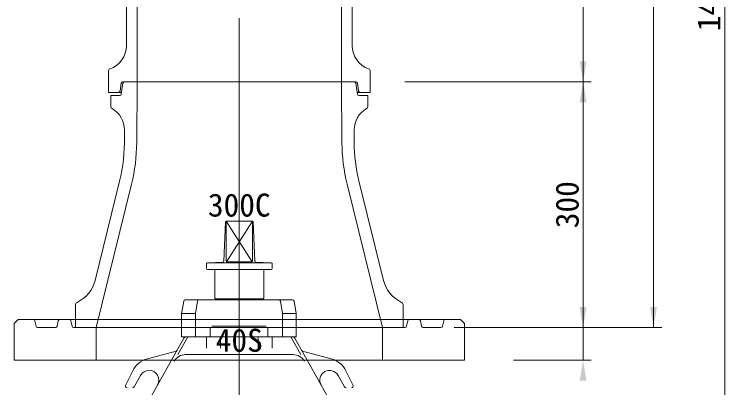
# Model space of a CAD drawing. Units: millimetres, scale not verified. Extents: x -6861 to 6861, y -3554 to 3095.
# Drawn here: x 4348 to 5216, y -3 to 453 of the extents above; entities that cross this region are included whole.
import ezdxf
from ezdxf.enums import TextEntityAlignment as Align

# ---------------------------------------------------------------- set-up
doc = ezdxf.new("R2010")
doc.units = ezdxf.units.MM
doc.header["$LTSCALE"] = 20
for name, color, linetype, lineweight in [('0-4_TEMP', 3, 'Continuous', 18), ('0-5_細線', 7, 'Continuous', 18), ('0-6_仕切弁', 7, 'Continuous', 18), ('0-7_寸法', 1, 'Continuous', 18)]:
    doc.layers.add(name, color=color, linetype=linetype, lineweight=lineweight)
doc.layers.add('0-8_注釈', color=1, linetype='Continuous')
doc.styles.add('ＭＳ ゴシック', font='')
doc.styles.get('ＭＳ ゴシック').set_extended_font_data('MS Gothic')

msp = doc.modelspace()

# ---------------------------------------------------------------- linework, layer by layer
at = {"layer": '0-4_TEMP'}
for p, q in [((4622.8, 448.51), (4622.8, -524.63)), ((4622.8, 398.51), (4622.8, -574.63)), ((4622.8, 370.78), (4622.8, 70.78)), ((4622.8, -529.22), (4622.8, 225.78))]:
    msp.add_line(p, q, dxfattribs=at)
at = {"layer": '0-5_細線'}
for p, q in [((4497.8, 670.78), (4497.8, 370.78)), ((4747.8, 670.78), (4747.8, 370.78)), ((4484.8, 414.69), (4484.8, 610.87)), ((4760.8, 610.87), (4760.8, 414.69)), ((4462.8, 357.78), (4462.8, 383.58)), ((4782.8, 383.58), (4782.8, 357.78)), ((4478.55, 369.05), (4477.21, 359.5)), ((4478.55, 355.49), (4480.55, 369.07)), ((4480.54, 370.78), (4622.8, 370.78)), ((4482.52, 370.78), (4763.07, 370.78)), ((4497.43, 296.44), (4497.8, 370.78)), ((4765.06, 370.78), (4622.8, 370.78)), ((4748.17, 296.44), (4747.8, 370.78)), ((4765.05, 369.07), (4767.05, 355.49)), ((4767.04, 369.05), (4768.38, 359.5)), ((4462.8, 357.78), (4478.89, 357.78)), ((4766.71, 357.78), (4782.8, 357.78)), ((4465.8, 353.78), (4476.57, 353.78)), ((4465.8, 353.78), (4465.8, 340.58)), ((4779.8, 353.78), (4769.02, 353.78)), ((4779.8, 353.78), (4779.8, 340.58)), ((4482.5, 311.73), (4482.43, 296.52)), ((4763.18, 296.48), (4763.1, 311.74)), ((4476.57, 249.47), (4446.56, 128.22)), ((4447.8, 70.78), (4491.13, 245.86)), ((4797.8, 70.78), (4754.46, 245.86)), ((4799.03, 128.22), (4768.97, 249.66)), ((4422.8, 98.81), (4422.8, 70.78)), ((4822.8, 98.81), (4822.8, 70.78)), ((4373.12, 79.17), (4374.48, 72.38)), ((4400.12, 72.38), (4401.48, 79.17)), ((4415.16, 80.78), (4830.44, 80.78)), ((4417.12, 79.17), (4418.48, 72.38)), ((4828.48, 79.17), (4827.12, 72.38)), ((4830.44, 80.78), (4892.8, 80.78)), ((4830.44, 80.78), (4842.16, 80.78)), ((4845.48, 72.38), (4844.12, 79.17)), ((4872.48, 79.17), (4871.12, 72.38)), ((4897.8, 75.78), (4892.8, 80.78)), ((4376.44, 70.78), (4398.16, 70.78)), ((4622.8, 70.78), (4420.44, 70.78)), ((4422.8, 70.78), (4822.8, 70.78)), ((4447.8, 30.78), (4447.8, 70.78)), ((4622.8, 70.78), (4825.16, 70.78)), ((4797.8, 30.78), (4797.8, 70.78)), ((4869.16, 70.78), (4847.44, 70.78)), ((4897.8, 75.78), (4897.8, 30.78)), ((4347.8, 30.78), (4897.8, 30.78))]:
    msp.add_line(p, q, dxfattribs=at)
for points in [[(4352.8, 80.78), (4347.8, 75.78), (4347.8, 30.78)], [(4352.8, 80.78), (4415.16, 80.78), (4403.44, 80.78)]]:
    msp.add_lwpolyline(points, dxfattribs=at)
for centre, radius, start, end in [((4454.8, 414.69), 30, 289.471, 0), ((4790.8, 414.69), 30, 180, 250.529), ((4465.8, 383.58), 3, 109.47, 179.998), ((4779.8, 383.58), 3, 0.002, 70.53), ((4480.54, 368.78), 2, 90, 172.001), ((4482.52, 368.78), 2, 90, 171.634), ((4763.07, 368.78), 2, 8.366, 90), ((4765.06, 368.78), 2, 7.999, 90), ((4475.23, 359.78), 2, 270, 352.001), ((4770.36, 359.78), 2, 187.999, 270), ((4476.57, 355.78), 2, 270, 351.633), ((4769.02, 355.78), 2, 188.367, 270), ((4468.8, 340.58), 3, 180, 240.41), ((4776.8, 340.58), 3, 299.608, 0), ((4452.5, 311.88), 30, 359.713, 60.41), ((4793.1, 311.89), 30, 119.608, 180.287), ((4282.43, 297.52), 200, 346.099, 1.51), ((4282.43, 297.52), 215, 346.099, 359.713), ((4963.17, 297.52), 215, 180.287, 193.901), ((4963.17, 297.48), 200, 180.287, 193.833), ((4407.73, 137.83), 40, 294.84, 346.099), ((4837.86, 137.83), 40, 193.901, 245.161), ((4425.8, 98.81), 3, 114.838, 179.998), ((4819.8, 98.81), 3, 0.002, 65.162), ((4371.16, 78.78), 2, 11.309, 90), ((4403.44, 78.78), 2, 90, 168.691), ((4415.16, 78.78), 2, 11.309, 90), ((4830.44, 78.78), 2, 90, 168.691), ((4842.16, 78.78), 2, 11.309, 90), ((4874.44, 78.78), 2, 90, 168.691), ((4376.44, 72.78), 2, 191.309, 270), ((4398.16, 72.78), 2, 270, 348.691), ((4420.44, 72.78), 2, 191.309, 270), ((4825.16, 72.78), 2, 270, 348.691), ((4847.44, 72.78), 2, 191.309, 270), ((4869.16, 72.78), 2, 270, 348.691)]:
    msp.add_arc(centre, radius, start, end, dxfattribs=at)
at = {"layer": '0-6_仕切弁'}
for p, q in [((4603.84, 151.68), (4606, 199.82)), ((4606.8, 200.75), (4638.57, 151.14)), ((4606.8, 151.78), (4606.8, 200.75)), ((4607, 200.78), (4638.59, 200.78)), ((4638.8, 200.75), (4607.03, 151.14)), ((4638.8, 151.78), (4638.8, 200.75)), ((4639.59, 199.82), (4641.76, 151.68)), ((4582.8, 142.78), (4582.8, 148.78)), ((4602.89, 150.73), (4583.75, 149.78)), ((4583.8, 149.78), (4661.8, 149.78)), ((4637.8, 150.78), (4607.8, 150.78)), ((4642.71, 150.73), (4661.85, 149.78)), ((4662.8, 148.78), (4662.8, 142.78)), ((4583.8, 141.78), (4661.8, 141.78)), ((4592.8, 140.78), (4592.8, 106.78)), ((4652.8, 140.78), (4652.8, 106.78)), ((4556.8, 104.78), (4687.8, 104.78)), ((4593.8, 105.78), (4651.8, 105.78)), ((4605.47, 104.78), (4606.05, 105.78)), ((4639.55, 105.78), (4640.12, 104.78)), ((4552.32, 88.11), (4554.82, 103.11)), ((4571.63, 103.11), (4569.13, 88.11)), ((4672.96, 103.11), (4675.46, 88.11)), ((4689.77, 103.11), (4692.27, 88.11)), ((4569.1, 87.94), (4552.3, 87.94)), ((4552.3, 59.28), (4552.3, 87.78)), ((4569.1, 87.78), (4569.1, 59.28)), ((4675.49, 87.94), (4692.29, 87.94)), ((4675.49, 87.78), (4675.49, 59.28)), ((4692.3, 87.78), (4692.3, 59.28)), ((4587.14, 70.28), (4587.14, 59.28)), ((4589.14, 72.28), (4655.45, 72.28)), ((4657.45, 70.28), (4657.45, 59.28)), ((4555.04, 57.82), (4483.94, -68.96)), ((4559.87, 59.28), (4547.81, 37.78)), ((4552.3, 59.28), (4692.3, 59.28)), ((4555.3, 58.8), (4555.3, 59.28)), ((4582.7, 59.28), (4582.7, 45.78)), ((4599.88, 59.28), (4599.88, 45.78)), ((4645.71, 59.28), (4645.71, 45.78)), ((4662.9, 59.28), (4662.9, 45.78)), ((4685.73, 59.28), (4697.78, 37.78)), ((4690.3, 58.8), (4690.3, 59.28)), ((4690.55, 57.82), (4761.65, -68.96)), ((4545.51, 42.06), (4510.43, 32.66)), ((4688.41, 37.78), (4557.18, 37.78)), ((4700.08, 42.06), (4735.16, 32.66)), ((4483.87, 0.15), (4492.51, 17.88)), ((4761.73, 0.15), (4753.08, 17.88)), ((4494.15, -1.7), (4502.08, 12.45)), ((4751.45, -1.7), (4743.51, 12.45))]:
    msp.add_line(p, q, dxfattribs=at)
for centre, radius, start, end in [((4607, 199.78), 1, 90, 177.423), ((4638.59, 199.78), 1, 2.577, 90), ((4583.8, 148.78), 1, 90, 180), ((4602.84, 151.73), 1, 272.859, 357.423), ((4607.8, 151.78), 1, 180, 270), ((4637.8, 151.78), 1, 270, 0), ((4642.75, 151.73), 1, 182.577, 267.141), ((4661.8, 148.78), 1, 0, 90), ((4583.8, 142.78), 1, 180, 270), ((4591.8, 140.78), 1, 0, 90), ((4653.8, 140.78), 1, 90, 180), ((4661.8, 142.78), 1, 270, 0), ((4556.8, 102.78), 2, 90, 170.538), ((4573.6, 102.78), 2, 90, 170.538), ((4593.8, 106.78), 1, 180, 270), ((4651.8, 106.78), 1, 270, 0), ((4670.99, 102.78), 2, 9.462, 90), ((4687.8, 102.78), 2, 9.462, 90), ((4554.3, 87.78), 2, 170.538, 180), ((4571.1, 87.78), 2, 170.538, 180), ((4673.49, 87.78), 2, 0, 9.462), ((4690.3, 87.78), 2, 0, 9.462), ((4553.3, 58.8), 2, 330.717, 0), ((4521.43, 100.17), 53.87, 308.956, 310.618), ((4724.17, 100.17), 53.87, 229.382, 231.044), ((4692.3, 58.8), 2, 180, 209.283), ((4557.18, 21.78), 16, 90, 150.717), ((4544.99, 43.99), 2, 285, 330.717), ((4688.41, 21.78), 16, 29.283, 90), ((4700.6, 43.99), 2, 209.283, 255), ((4517.68, 5.61), 28, 105, 154.008), ((4727.91, 5.61), 28, 25.992, 75), ((4512.55, 6.58), 12, 330.717, 150.717), ((4733.05, 6.58), 12, 29.283, 209.283), ((4485.67, -0.72), 2, 154.008, 270), ((4759.93, -0.72), 2, 270, 25.992), ((4492.4, -0.72), 2, 270, 330.717), ((4753.19, -0.72), 2, 209.283, 270)]:
    msp.add_arc(centre, radius, start, end, dxfattribs=at)
at = {"layer": '0-7_寸法'}
for p, q in [((5042.74, 30.78), (5042.74, 1170.78)), ((5128.79, 70.78), (5128.79, 1170.78)), ((5215.84, -229.22), (5215.84, 1170.78)), ((4825.06, 370.78), (5052.74, 370.78)), ((4825.06, 370.78), (5052.74, 370.78)), ((4885.16, 70.78), (5138.79, 70.78)), ((4885.16, 70.78), (5052.74, 70.78)), ((4885.16, 70.78), (5052.74, 70.78)), ((4957.8, 30.78), (5052.74, 30.78))]:
    msp.add_line(p, q, dxfattribs=at)
for points in [[(5038.57, 395.78), (5042.74, 370.78), (5046.9, 395.78)], [(5038.57, 345.78), (5042.74, 370.78), (5046.9, 345.78)], [(5038.57, 95.78), (5042.74, 70.78), (5046.9, 95.78)], [(5038.57, 95.78), (5042.74, 70.78), (5046.9, 95.78)], [(5124.63, 95.78), (5128.79, 70.78), (5132.96, 95.78)], [(5038.57, 5.78), (5042.74, 30.78), (5046.9, 5.78)]]:
    msp.add_solid(points, dxfattribs=at)

# ---------------------------------------------------------------- texts
at = {"layer": '0-7_寸法', "style": 'ＭＳ ゴシック'}
for s, p in [('1400', (5218.88, 432.38)), ('300', (5045.78, 191.98))]:
    msp.add_text(s, height=28.15, rotation=90, dxfattribs=at).set_placement(p, align=Align.BOTTOM_LEFT)
at = {"layer": '0-8_注釈', "style": 'ＭＳ ゴシック'}
for s, p in [('300C', (4584.4, 197.74)), ('40S', (4594, 32.74))]:
    msp.add_text(s, height=28.15, dxfattribs=at).set_placement(p, align=Align.BOTTOM_LEFT)

doc.saveas('drawing.dxf')
